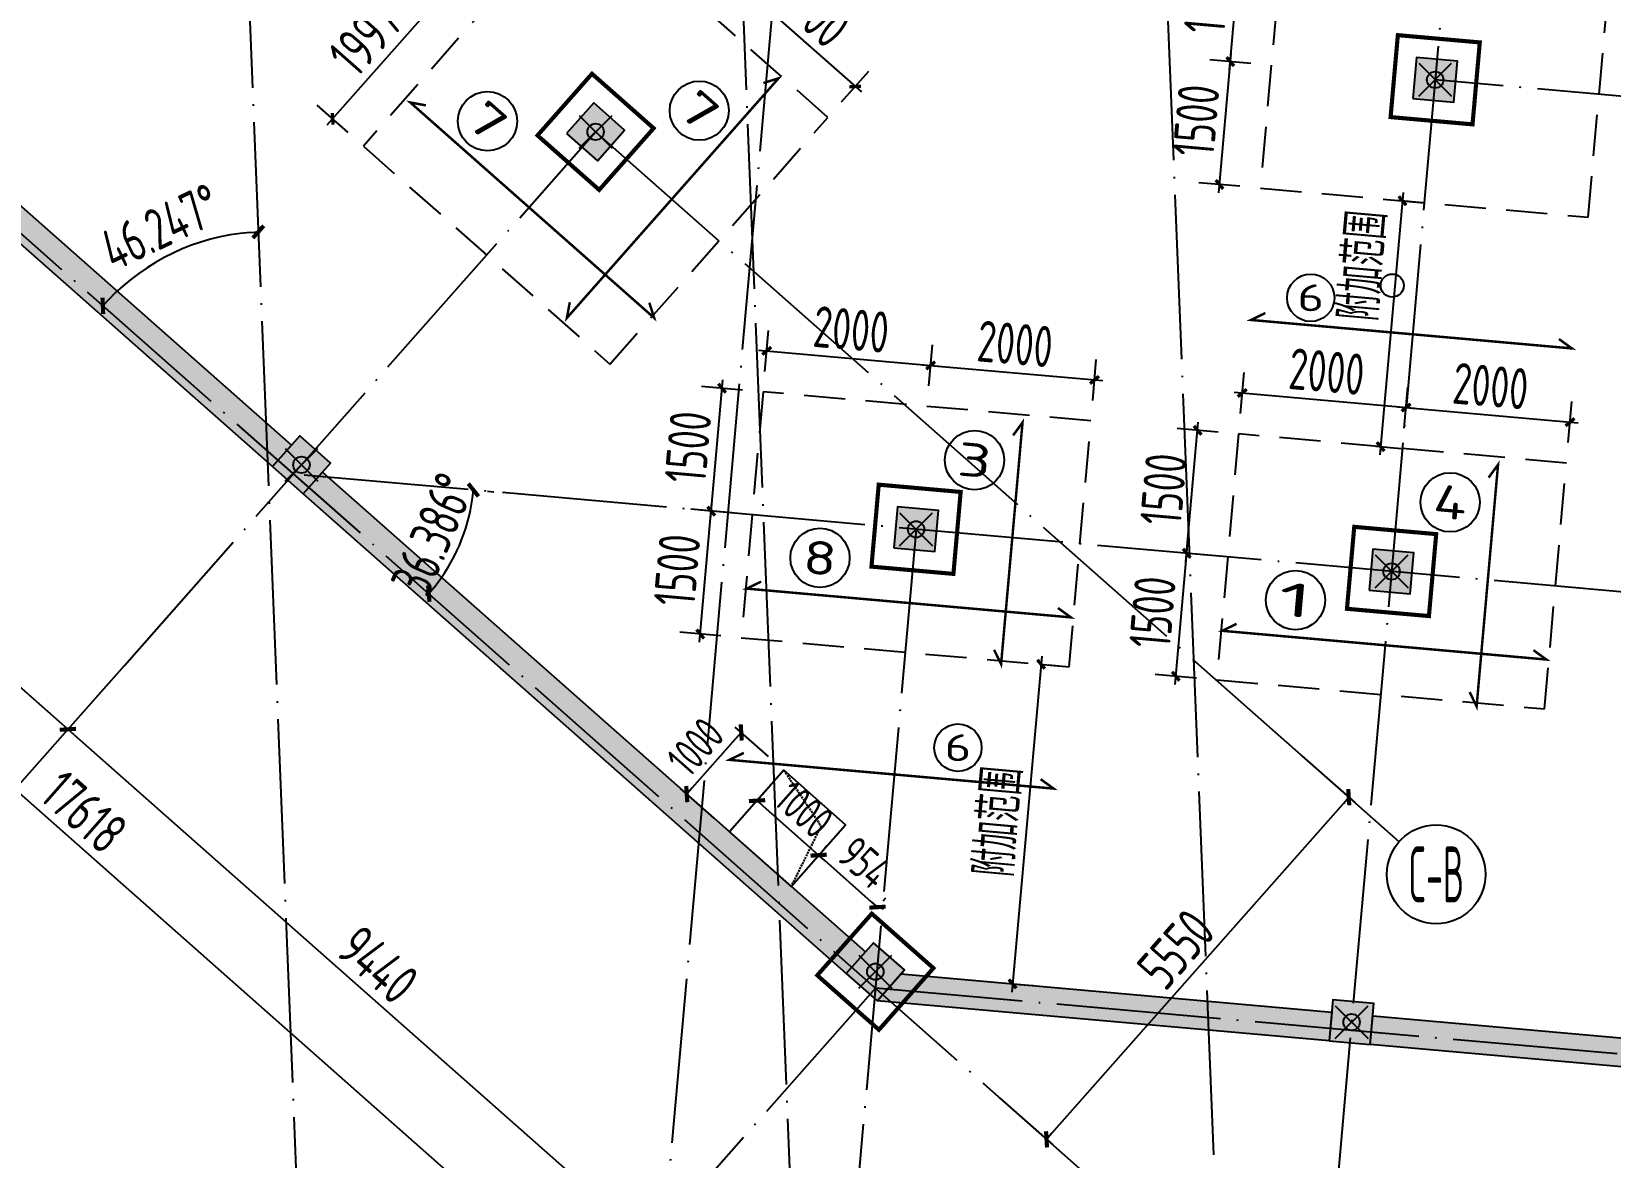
# Model space of a CAD drawing. Extents: x -57409 to 252654, y -8259 to 229119.
# Drawn here: x 41275 to 60466, y 34665 to 48350 of the extents above; entities that cross this region are included whole.
import ezdxf
from ezdxf.enums import TextEntityAlignment as Align

# ---------------------------------------------------------------- set-up
doc = ezdxf.new("R2010")
doc.units = 0
doc.header["$LTSCALE"] = 100
doc.header["$PDMODE"] = 35
doc.header["$PDSIZE"] = 200
for name, pattern in [('DASH', [0.35, 0.25, -0.1]), ('DASHED', [0.75, 0.5, -0.25]), ('DOTE', [2.42, 2, -0.2, 0.02, -0.2])]:
    doc.linetypes.add(name, pattern=pattern)
doc.layers.get('0').update_dxf_attribs({"linetype": 'CONTINUOUS'})
doc.layers.get('Defpoints').update_dxf_attribs({"linetype": 'CONTINUOUS'})
for name, color, linetype in [('B-TEXT', 3, 'CONTINUOUS'), ('codim', 7, 'CONTINUOUS'), ('COLU', 7, 'CONTINUOUS'), ('CT', 2, 'CONTINUOUS'), ('dim-wall', 7, 'CONTINUOUS'), ('dote', 253, 'DOTE'), ('h填实-柱墙', 254, 'CONTINUOUS'), ('JSK', 4, 'CONTINUOUS'), ('WALL', 3, 'CONTINUOUS'), ('Z-AXIS', 3, 'CONTINUOUS'), ('Z-TEXT', 2, 'CONTINUOUS'), ('z柱下板带', 140, 'CONTINUOUS'), ('z柱下板带1', 60, 'CONTINUOUS'), ('板底钢筋', 24, 'CONTINUOUS')]:
    doc.layers.add(name, color=color, linetype=linetype)
doc.layers.add('重心计算', color=7, linetype='CONTINUOUS', plot=False)
doc.styles.add('_TCH_AXIS', font='tssdeng.shx', dxfattribs={"width": 0.7, "bigfont": 'tssdchn.shx'})
doc.styles.add('COMPLEX', font='tssdeng.shx', dxfattribs={"width": 0.7, "bigfont": 'tssdchn.shx'})
doc.styles.add('Jgcad-DIM', font='tssdeng.shx', dxfattribs={"width": 0.7, "bigfont": 'tssdchn.shx'})
doc.styles.add('TSSD_Dimension', font='tssdeng.shx', dxfattribs={"width": 0.7})
doc.dimstyles.new('TSSD_100_100', dxfattribs={"dimtxt": 300, "dimasz": 100, "dimexe": 100, "dimexo": 250, "dimgap": 100, "dimtad": 1, "dimdec": 0, "dimzin": 0, "dimdsep": 46, "dimtxsty": 'Jgcad-DIM', "dimblk": 'ARCHTICK', "dimblk1": 'ARCHTICK', "dimblk2": 'ARCHTICK', "dimsah": 1, "dimcen": 0, "dimdle": 100, "dimclre": 7, "dimclrt": 7, "dimadec": 3, "dimazin": 0, "dimtfac": 1, "dimtdec": 0, "dimtix": 1, "dimtmove": 2, "dimatfit": 3, "dimfxl": 1, "dimtolj": 1, "dimtzin": 0, "dimarcsym": 0})
doc.dimstyles.new('TSSD_100_100$0', dxfattribs={"dimtxt": 300, "dimasz": 100, "dimexe": 100, "dimexo": 250, "dimgap": 100, "dimtad": 1, "dimdec": 0, "dimzin": 0, "dimdsep": 46, "dimtxsty": 'TSSD_Dimension', "dimblk": '_tsdbk', "dimblk1": '_tsdbk', "dimblk2": '_tsdbk', "dimsah": 1, "dimcen": 0, "dimdle": 100, "dimclrt": 7, "dimadec": 0, "dimazin": 0, "dimtfac": 1, "dimtdec": 0, "dimtix": 1, "dimtmove": 2, "dimatfit": 3, "dimldrblk": '_tsdbk', "dimfxl": 1, "dimtolj": 1, "dimtzin": 0, "dimarcsym": 0})

# ---------------------------------------------------------------- blocks, each defined once
blk = doc.blocks.new('_tsdbk')
blk.add_line((-1, 0), (0, 0))
at = {"const_width": 0.5}
blk.add_lwpolyline([(-0.7, -0.7), (0.7, 0.7)], dxfattribs=at)
blk = doc.blocks.new('*D126')
at = {"layer": 'Defpoints', "color": 0}
for p in [(44456, 42972), (44456, 42972), (46566, 42785), (46372, 41895), (46187, 41443)]:
    blk.add_point(p, dxfattribs=at)
at = {"layer": 'Z-AXIS', "color": 7, "lineweight": -2}
blk.add_line((46815, 42762), (46894, 42755), dxfattribs=at)
at = {"layer": 'Z-AXIS', "color": 0, "lineweight": -2}
blk.add_arc((44456, 42972), 2197, 321.153, 352.3241, dxfattribs=at)
at = {"layer": 'Z-AXIS', "color": 0, "lineweight": -2, "xscale": 100, "yscale": 100, "zscale": 100}
for p, rotation in [((46645, 42778), 83.62785790622372), ((46103, 41517), 229.8491652169002)]:
    blk.add_blockref('_tsdbk', p, dxfattribs=dict(at, rotation=rotation))
at = {"layer": 'Z-AXIS', "color": 7, "insert": (46154, 42242), "char_height": 500, "attachment_point": 5, "rotation": 66.7385, "style": 'Jgcad-DIM'}
blk.add_mtext('\\A1;36.386°', dxfattribs=at)
blk = doc.blocks.new('*D127')
at = {"layer": 'Defpoints', "color": 0}
for p in [(44028, 45980), (43327, 45790), (42167, 44994), (44138, 43253), (44138, 43253)]:
    blk.add_point(p, dxfattribs=at)
at = {"layer": 'Z-AXIS', "color": 7, "lineweight": -2}
blk.add_line((41980, 45159), (41954, 45182), dxfattribs=at)
at = {"layer": 'Z-AXIS', "color": 0, "lineweight": -2}
blk.add_arc((44138, 43253), 2663, 94.4501, 136.394, dxfattribs=at)
at = {"layer": 'Z-AXIS', "color": 0, "lineweight": -2, "xscale": 100, "yscale": 100, "zscale": 100}
for p, rotation in [((44031, 45915), 3.374443219451789), ((42141, 45016), 227.4697071133419)]:
    blk.add_blockref('_tsdbk', p, dxfattribs=dict(at, rotation=rotation))
at = {"layer": 'Z-AXIS', "color": 7, "insert": (42844, 45975), "char_height": 500, "attachment_point": 5, "rotation": 25.4221, "style": 'Jgcad-DIM'}
blk.add_mtext('\\A1;46.247°', dxfattribs=at)
blk = doc.blocks.new('*D128')
at = {"layer": 'Defpoints', "color": 0}
for p in [(36273, 46061), (42403, 40647), (41716, 39869)]:
    blk.add_point(p, dxfattribs=at)
at = {"layer": 'Z-AXIS', "color": 0, "lineweight": -2}
for p, q in [((36108, 45873), (35520, 45208)), ((35662, 45217), (41641, 39935)), ((42237, 40459), (41650, 39794))]:
    blk.add_line(p, q, dxfattribs=at)
at = {"layer": 'Z-AXIS', "color": 0, "lineweight": -2, "xscale": 100, "yscale": 100, "zscale": 100}
for p, rotation in [((35587, 45283), 138.5453773378567), ((41716, 39869), 318.5453773378567)]:
    blk.add_blockref('_tsdbk', p, dxfattribs=dict(at, rotation=rotation))
at = {"layer": 'Z-AXIS', "color": 7, "insert": (38883, 42839), "char_height": 500, "attachment_point": 5, "rotation": 318.5454, "style": 'TSSD_Dimension'}
blk.add_mtext('\\A1;8178', dxfattribs=at)
blk = doc.blocks.new('*D129')
at = {"layer": 'Defpoints', "color": 0}
for p in [(42403, 40647), (49478, 34397), (48791, 33620)]:
    blk.add_point(p, dxfattribs=at)
at = {"layer": 'Z-AXIS', "color": 0, "lineweight": -2}
for p, q in [((42237, 40459), (41650, 39794)), ((41791, 39803), (48716, 33686)), ((49312, 34210), (48725, 33545))]:
    blk.add_line(p, q, dxfattribs=at)
at = {"layer": 'Z-AXIS', "color": 0, "lineweight": -2, "xscale": 100, "yscale": 100, "zscale": 100}
for p, rotation in [((41716, 39869), 138.5453773378567), ((48791, 33620), 318.5453773378567)]:
    blk.add_blockref('_tsdbk', p, dxfattribs=dict(at, rotation=rotation))
at = {"layer": 'Z-AXIS', "color": 7, "insert": (45485, 37007), "char_height": 500, "attachment_point": 5, "rotation": 318.5454, "style": 'TSSD_Dimension'}
blk.add_mtext('\\A1;9440', dxfattribs=at)
blk = doc.blocks.new('*D130')
at = {"layer": 'Defpoints', "color": 0}
for p in [(56529, 39713), (57286, 39044), (52854, 35554)]:
    blk.add_point(p, dxfattribs=at)
at = {"layer": 'Z-AXIS', "color": 0, "lineweight": -2}
for p, q in [((56716, 39548), (57361, 38978)), ((53678, 34960), (57220, 38969)), ((53042, 35388), (53687, 34819))]:
    blk.add_line(p, q, dxfattribs=at)
at = {"layer": 'Z-AXIS', "color": 0, "lineweight": -2, "xscale": 100, "yscale": 100, "zscale": 100}
for p, rotation in [((57286, 39044), 48.54537733423894), ((53612, 34885), 228.545377334239)]:
    blk.add_blockref('_tsdbk', p, dxfattribs=dict(at, rotation=rotation))
at = {"layer": 'Z-AXIS', "color": 7, "insert": (55186, 37196), "char_height": 500, "attachment_point": 5, "rotation": 48.5454, "style": 'TSSD_Dimension'}
blk.add_mtext('\\A1;5550', dxfattribs=at)
blk = doc.blocks.new('_AXISO')
blk.add_circle((0, 0), 0.5)
at = {"layer": 'B-TEXT', "style": 'COMPLEX', "width": 1.450893}
blk.add_attdef('A', text='', height=0.56, dxfattribs=at).set_placement((0.249375, -0.28), (0.749375, -0.28), align=Align.FIT)
blk = doc.blocks.new('*D131')
at = {"layer": 'Defpoints', "color": 0}
for p in [(36273, 46061), (49478, 34397), (48147, 32891)]:
    blk.add_point(p, dxfattribs=at)
at = {"layer": 'Z-AXIS', "color": 0, "lineweight": -2}
for p, q in [((36108, 45873), (34877, 44480)), ((35018, 44488), (48072, 32957)), ((49312, 34210), (48081, 32816))]:
    blk.add_line(p, q, dxfattribs=at)
at = {"layer": 'Z-AXIS', "color": 0, "lineweight": -2, "xscale": 100, "yscale": 100, "zscale": 100}
for p, rotation in [((34943, 44555), 138.5453773378567), ((48147, 32891), 318.5453773378567)]:
    blk.add_blockref('_tsdbk', p, dxfattribs=dict(at, rotation=rotation))
at = {"layer": 'Z-AXIS', "color": 7, "insert": (41914, 38864), "char_height": 500, "attachment_point": 5, "rotation": 318.5454, "style": 'TSSD_Dimension'}
blk.add_mtext('\\A1;17618', dxfattribs=at)
blk = doc.blocks.new('_ArchTick')
at = {"color": 0, "linetype": 'ByBlock', "const_width": 0.4}
blk.add_lwpolyline([(-0.5, -0.5), (0.5, 0.5)], dxfattribs=at)
blk = doc.blocks.new('*D2034')
at = {"layer": 'codim', "color": 7, "lineweight": -2}
for p, q in [((49621, 48819), (49952, 49194)), ((51120, 47495), (51451, 47870))]:
    blk.add_line(p, q, dxfattribs=at)
at = {"layer": 'codim', "color": 0, "lineweight": -2}
blk.add_line((49712, 49073), (51361, 47616), dxfattribs=at)
at = {"layer": 'Defpoints', "color": 0}
for p in [(49456, 48632), (51286, 47682), (50955, 47308)]:
    blk.add_point(p, dxfattribs=at)
at = {"layer": 'codim', "color": 0, "lineweight": -2, "xscale": 100, "yscale": 100, "zscale": 100}
for p, rotation in [((49787, 49006), 138.545377337568), ((51286, 47682), 318.545377337568)]:
    blk.add_blockref('_ArchTick', p, dxfattribs=dict(at, rotation=rotation))
at = {"layer": 'codim', "color": 1, "insert": (50768, 48607), "char_height": 500, "attachment_point": 5, "rotation": 318.5454, "style": 'Jgcad-DIM'}
blk.add_mtext('\\A1;2000', dxfattribs=at)
blk = doc.blocks.new('*D1589')
at = {"layer": 'codim', "color": 7, "lineweight": -2}
for p, q in [((56095, 47963), (55597, 48007)), ((55963, 46469), (55465, 46513))]:
    blk.add_line(p, q, dxfattribs=at)
at = {"layer": 'codim', "color": 0, "lineweight": -2}
blk.add_line((55705, 46391), (55855, 48085), dxfattribs=at)
at = {"layer": 'Defpoints', "color": 0}
for p in [(55846, 47985), (56344, 47941), (56212, 46447)]:
    blk.add_point(p, dxfattribs=at)
at = {"layer": 'codim', "color": 0, "lineweight": -2, "xscale": 100, "yscale": 100, "zscale": 100}
for p, rotation in [((55846, 47985), 84.93164578921419), ((55714, 46491), 264.9316457892142)]:
    blk.add_blockref('_ArchTick', p, dxfattribs=dict(at, rotation=rotation))
at = {"layer": 'codim', "color": 1, "insert": (55431, 47269), "char_height": 500, "attachment_point": 5, "rotation": 84.9316, "style": 'Jgcad-DIM'}
blk.add_mtext('\\A1;1500', dxfattribs=at)
blk = doc.blocks.new('*D1590')
at = {"layer": 'codim', "color": 0, "lineweight": -2}
blk.add_line((55837, 47885), (55987, 49579), dxfattribs=at)
at = {"layer": 'codim', "color": 7, "lineweight": -2}
for p, q in [((56228, 49457), (55730, 49501)), ((56095, 47963), (55597, 48007))]:
    blk.add_line(p, q, dxfattribs=at)
at = {"layer": 'Defpoints', "color": 0}
for p in [(55979, 49479), (56477, 49435), (56344, 47941)]:
    blk.add_point(p, dxfattribs=at)
at = {"layer": 'codim', "color": 0, "lineweight": -2, "xscale": 100, "yscale": 100, "zscale": 100}
for p, rotation in [((55979, 49479), 84.93164578921419), ((55846, 47985), 264.9316457892142)]:
    blk.add_blockref('_ArchTick', p, dxfattribs=dict(at, rotation=rotation))
at = {"layer": 'codim', "color": 1, "insert": (55564, 48763), "char_height": 500, "attachment_point": 5, "rotation": 84.9316, "style": 'Jgcad-DIM'}
blk.add_mtext('\\A1;1500', dxfattribs=at)
blk = doc.blocks.new('*D1593')
at = {"layer": 'codim', "color": 7, "lineweight": -2}
for p, q in [((55565, 41986), (55067, 42031)), ((55433, 40492), (54934, 40536))]:
    blk.add_line(p, q, dxfattribs=at)
at = {"layer": 'codim', "color": 0, "lineweight": -2}
blk.add_line((55175, 40415), (55325, 42108), dxfattribs=at)
at = {"layer": 'Defpoints', "color": 0}
for p in [(55316, 42009), (55814, 41964), (55682, 40470)]:
    blk.add_point(p, dxfattribs=at)
at = {"layer": 'codim', "color": 0, "lineweight": -2, "xscale": 100, "yscale": 100, "zscale": 100}
for p, rotation in [((55316, 42009), 84.93164578921423), ((55183, 40514), 264.9316457892142)]:
    blk.add_blockref('_ArchTick', p, dxfattribs=dict(at, rotation=rotation))
at = {"layer": 'codim', "color": 1, "insert": (54901, 41292), "char_height": 500, "attachment_point": 5, "rotation": 84.9316, "style": 'Jgcad-DIM'}
blk.add_mtext('\\A1;1500', dxfattribs=at)
blk = doc.blocks.new('*D1594')
at = {"layer": 'codim', "color": 0, "lineweight": -2}
blk.add_line((55307, 41909), (55457, 43602), dxfattribs=at)
at = {"layer": 'codim', "color": 7, "lineweight": -2}
for p, q in [((55698, 43481), (55200, 43525)), ((55565, 41986), (55067, 42031))]:
    blk.add_line(p, q, dxfattribs=at)
at = {"layer": 'Defpoints', "color": 0}
for p in [(55449, 43503), (55947, 43458), (55814, 41964)]:
    blk.add_point(p, dxfattribs=at)
at = {"layer": 'codim', "color": 0, "lineweight": -2, "xscale": 100, "yscale": 100, "zscale": 100}
for p, rotation in [((55449, 43503), 84.93164578921423), ((55316, 42009), 264.9316457892142)]:
    blk.add_blockref('_ArchTick', p, dxfattribs=dict(at, rotation=rotation))
at = {"layer": 'codim', "color": 1, "insert": (55034, 42787), "char_height": 500, "attachment_point": 5, "rotation": 84.9316, "style": 'Jgcad-DIM'}
blk.add_mtext('\\A1;1500', dxfattribs=at)
blk = doc.blocks.new('*D1559')
at = {"layer": 'codim', "color": 7, "lineweight": -2}
for p, q in [((55969, 43708), (56013, 44206)), ((57961, 43531), (58005, 44029))]:
    blk.add_line(p, q, dxfattribs=at)
at = {"layer": 'codim', "color": 0, "lineweight": -2}
blk.add_line((55891, 43965), (58083, 43771), dxfattribs=at)
at = {"layer": 'Defpoints', "color": 0}
for p in [(57983, 43780), (55947, 43458), (57939, 43282)]:
    blk.add_point(p, dxfattribs=at)
at = {"layer": 'codim', "color": 0, "lineweight": -2, "xscale": 100, "yscale": 100, "zscale": 100}
for p, rotation in [((55991, 43957), 174.9316457875908), ((57983, 43780), 354.9316457875908)]:
    blk.add_blockref('_ArchTick', p, dxfattribs=dict(at, rotation=rotation))
at = {"layer": 'codim', "color": 1, "insert": (57018, 44217), "char_height": 500, "attachment_point": 5, "rotation": 354.9316, "style": 'Jgcad-DIM'}
blk.add_mtext('\\A1;2000', dxfattribs=at)
blk = doc.blocks.new('*D1560')
at = {"layer": 'codim', "color": 7, "lineweight": -2}
for p, q in [((57961, 43531), (58005, 44029)), ((59953, 43354), (59997, 43852))]:
    blk.add_line(p, q, dxfattribs=at)
at = {"layer": 'codim', "color": 0, "lineweight": -2}
blk.add_line((57883, 43789), (60075, 43594), dxfattribs=at)
at = {"layer": 'Defpoints', "color": 0}
for p in [(59975, 43603), (57939, 43282), (59931, 43105)]:
    blk.add_point(p, dxfattribs=at)
at = {"layer": 'codim', "color": 0, "lineweight": -2, "xscale": 100, "yscale": 100, "zscale": 100}
for p, rotation in [((57983, 43780), 174.9316457875908), ((59975, 43603), 354.9316457875908)]:
    blk.add_blockref('_ArchTick', p, dxfattribs=dict(at, rotation=rotation))
at = {"layer": 'codim', "color": 1, "insert": (59010, 44040), "char_height": 500, "attachment_point": 5, "rotation": 354.9316, "style": 'Jgcad-DIM'}
blk.add_mtext('\\A1;2000', dxfattribs=at)
blk = doc.blocks.new('*D458')
at = {"layer": 'codim', "color": 7, "lineweight": -2}
for p, q in [((46444, 48621), (46070, 48952)), ((45122, 47124), (44747, 47455))]:
    blk.add_line(p, q, dxfattribs=at)
at = {"layer": 'codim', "color": 0, "lineweight": -2}
blk.add_line((44869, 47215), (46323, 48861), dxfattribs=at)
at = {"layer": 'Defpoints', "color": 0}
for p in [(46257, 48786), (46632, 48455), (45310, 46959)]:
    blk.add_point(p, dxfattribs=at)
at = {"layer": 'codim', "color": 0, "lineweight": -2, "xscale": 100, "yscale": 100, "zscale": 100}
for p, rotation in [((46257, 48786), 48.54537733466254), ((44935, 47290), 228.5453773346626)]:
    blk.add_blockref('_ArchTick', p, dxfattribs=dict(at, rotation=rotation))
at = {"layer": 'codim', "color": 1, "insert": (45334, 48270), "char_height": 500, "attachment_point": 5, "rotation": 48.5454, "style": 'Jgcad-DIM'}
blk.add_mtext('\\A1;1997', dxfattribs=at)
blk = doc.blocks.new('*D460')
at = {"layer": 'codim', "color": 0, "lineweight": -2}
blk.add_line((49395, 40927), (49545, 42621), dxfattribs=at)
at = {"layer": 'codim', "color": 7, "lineweight": -2}
for p, q in [((49785, 42499), (49287, 42543)), ((49652, 41005), (49154, 41049))]:
    blk.add_line(p, q, dxfattribs=at)
at = {"layer": 'Defpoints', "color": 0}
for p in [(49536, 42521), (50034, 42477), (49901, 40983)]:
    blk.add_point(p, dxfattribs=at)
at = {"layer": 'codim', "color": 0, "lineweight": -2, "xscale": 100, "yscale": 100, "zscale": 100}
for p, rotation in [((49536, 42521), 84.93164578921422), ((49403, 41027), 264.9316457892142)]:
    blk.add_blockref('_ArchTick', p, dxfattribs=dict(at, rotation=rotation))
at = {"layer": 'codim', "color": 1, "insert": (49121, 41805), "char_height": 500, "attachment_point": 5, "rotation": 84.9316, "style": 'Jgcad-DIM'}
blk.add_mtext('\\A1;1500', dxfattribs=at)
blk = doc.blocks.new('*D461')
at = {"layer": 'codim', "color": 7, "lineweight": -2}
for p, q in [((49917, 43993), (49419, 44037)), ((49785, 42499), (49287, 42543))]:
    blk.add_line(p, q, dxfattribs=at)
at = {"layer": 'codim', "color": 0, "lineweight": -2}
blk.add_line((49527, 42422), (49677, 44115), dxfattribs=at)
at = {"layer": 'Defpoints', "color": 0}
for p in [(49668, 44015), (50167, 43971), (50034, 42477)]:
    blk.add_point(p, dxfattribs=at)
at = {"layer": 'codim', "color": 0, "lineweight": -2, "xscale": 100, "yscale": 100, "zscale": 100}
for p, rotation in [((49668, 44015), 84.93164578921422), ((49536, 42521), 264.9316457892142)]:
    blk.add_blockref('_ArchTick', p, dxfattribs=dict(at, rotation=rotation))
at = {"layer": 'codim', "color": 1, "insert": (49254, 43299), "char_height": 500, "attachment_point": 5, "rotation": 84.9316, "style": 'Jgcad-DIM'}
blk.add_mtext('\\A1;1500', dxfattribs=at)
blk = doc.blocks.new('*D462')
at = {"layer": 'codim', "color": 7, "lineweight": -2}
for p, q in [((50189, 44220), (50233, 44718)), ((52181, 44043), (52225, 44541))]:
    blk.add_line(p, q, dxfattribs=at)
at = {"layer": 'codim', "color": 0, "lineweight": -2}
blk.add_line((50111, 44478), (52302, 44284), dxfattribs=at)
at = {"layer": 'Defpoints', "color": 0}
for p in [(52203, 44292), (50167, 43971), (52159, 43794)]:
    blk.add_point(p, dxfattribs=at)
at = {"layer": 'codim', "color": 0, "lineweight": -2, "xscale": 100, "yscale": 100, "zscale": 100}
for p, rotation in [((50211, 44469), 174.9316457875892), ((52203, 44292), 354.9316457875892)]:
    blk.add_blockref('_ArchTick', p, dxfattribs=dict(at, rotation=rotation))
at = {"layer": 'codim', "color": 1, "insert": (51238, 44729), "char_height": 500, "attachment_point": 5, "rotation": 354.9316, "style": 'Jgcad-DIM'}
blk.add_mtext('\\A1;2000', dxfattribs=at)
blk = doc.blocks.new('*D463')
at = {"layer": 'codim', "color": 7, "lineweight": -2}
for p, q in [((52181, 44043), (52225, 44541)), ((54173, 43867), (54217, 44365))]:
    blk.add_line(p, q, dxfattribs=at)
at = {"layer": 'codim', "color": 0, "lineweight": -2}
blk.add_line((52103, 44301), (54295, 44107), dxfattribs=at)
at = {"layer": 'Defpoints', "color": 0}
for p in [(54195, 44116), (52159, 43794), (54151, 43618)]:
    blk.add_point(p, dxfattribs=at)
at = {"layer": 'codim', "color": 0, "lineweight": -2, "xscale": 100, "yscale": 100, "zscale": 100}
for p, rotation in [((52203, 44292), 174.9316457875892), ((54195, 44116), 354.9316457875892)]:
    blk.add_blockref('_ArchTick', p, dxfattribs=dict(at, rotation=rotation))
at = {"layer": 'codim', "color": 1, "insert": (53230, 44553), "char_height": 500, "attachment_point": 5, "rotation": 354.9316, "style": 'Jgcad-DIM'}
blk.add_mtext('\\A1;2000', dxfattribs=at)
blk = doc.blocks.new('*D2799')
at = {"layer": 'Defpoints', "color": 0}
for p in [(50772, 38260), (50842, 38339), (51487, 37628)]:
    blk.add_point(p, dxfattribs=at)
at = {"layer": 'dim-wall', "color": 0, "lineweight": -2}
for p, q in [((50938, 38447), (50908, 38414)), ((51482, 37773), (50917, 38273)), ((51653, 37816), (51623, 37782))]:
    blk.add_line(p, q, dxfattribs=at)
at = {"layer": 'dim-wall', "color": 0, "lineweight": -2, "xscale": 100, "yscale": 100, "zscale": 100}
for p, rotation in [((50842, 38339), 138.5), ((51557, 37707), 318.5)]:
    blk.add_blockref('_tsdbk', p, dxfattribs=dict(at, rotation=rotation))
at = {"layer": 'dim-wall', "color": 7, "insert": (51398, 38248), "char_height": 400, "attachment_point": 5, "rotation": 318.5, "style": 'TSSD_Dimension'}
blk.add_mtext('\\A1;954', dxfattribs=at)
blk = doc.blocks.new('*D2800')
at = {"layer": 'Defpoints', "color": 0}
for p in [(50089, 38997), (50093, 39002), (50772, 38260)]:
    blk.add_point(p, dxfattribs=at)
at = {"layer": 'dim-wall', "color": 0, "lineweight": -2}
for p, q in [((50255, 39184), (50159, 39077)), ((50767, 38405), (50168, 38936)), ((50938, 38447), (50908, 38414))]:
    blk.add_line(p, q, dxfattribs=at)
at = {"layer": 'dim-wall', "color": 0, "lineweight": -2, "xscale": 100, "yscale": 100, "zscale": 100}
for p, rotation in [((50093, 39002), 138.5), ((50842, 38339), 318.5)]:
    blk.add_blockref('_tsdbk', p, dxfattribs=dict(at, rotation=rotation))
at = {"layer": 'dim-wall', "color": 7, "insert": (50667, 38895), "char_height": 400, "attachment_point": 5, "rotation": 318.5, "style": 'TSSD_Dimension'}
blk.add_mtext('\\A1;1000', dxfattribs=at)
blk = doc.blocks.new('*D2801')
at = {"layer": 'Defpoints', "color": 0}
for p in [(49901, 39831), (50420, 39372), (49758, 38622)]:
    blk.add_point(p, dxfattribs=at)
at = {"layer": 'dim-wall', "color": 0, "lineweight": -2}
for p, q in [((49305, 39157), (49835, 39756)), ((50233, 39537), (49826, 39897)), ((49571, 38788), (49164, 39148))]:
    blk.add_line(p, q, dxfattribs=at)
at = {"layer": 'dim-wall', "color": 0, "lineweight": -2, "xscale": 100, "yscale": 100, "zscale": 100}
for p, rotation in [((49901, 39831), 48.50000000000004), ((49239, 39082), 228.5)]:
    blk.add_blockref('_tsdbk', p, dxfattribs=dict(at, rotation=rotation))
at = {"layer": 'dim-wall', "color": 7, "insert": (49345, 39655), "char_height": 400, "attachment_point": 5, "rotation": 48.5, "style": 'TSSD_Dimension'}
blk.add_mtext('\\A1;1000', dxfattribs=at)
blk = doc.blocks.new('*D2879')
at = {"layer": 'codim', "color": 0, "lineweight": -2}
blk.add_line((53555, 40759), (53190, 36675), dxfattribs=at)
at = {"layer": 'codim', "color": 7, "lineweight": -2}
for p, q in [((53572, 40657), (53795, 40637)), ((53228, 36772), (53448, 36753))]:
    blk.add_line(p, q, dxfattribs=at)
at = {"layer": 'Defpoints', "color": 0}
for p in [(53323, 40679), (52979, 36795), (53199, 36775)]:
    blk.add_point(p, dxfattribs=at)
at = {"layer": 'codim', "color": 0, "lineweight": -2, "xscale": 100, "yscale": 100, "zscale": 100}
for p, rotation in [((53546, 40659), 84.9), ((53199, 36775), 264.9)]:
    blk.add_blockref('_ArchTick', p, dxfattribs=dict(at, rotation=rotation))
at = {"layer": 'codim', "color": 1, "insert": (53024, 38748), "char_height": 500, "attachment_point": 5, "rotation": 84.9, "style": 'Jgcad-DIM'}
blk.add_mtext('\\A1;\\A1;\\A1;附加范围', dxfattribs=at)
blk = doc.blocks.new('*D2900')
at = {"layer": 'codim', "color": 0, "lineweight": -2}
blk.add_line((57948, 46393), (57664, 43206), dxfattribs=at)
at = {"layer": 'codim', "color": 7, "lineweight": -2}
for p, q in [((57878, 46299), (58188, 46271)), ((57613, 43311), (57922, 43283))]:
    blk.add_line(p, q, dxfattribs=at)
at = {"layer": 'Defpoints', "color": 0}
for p in [(57629, 46321), (57364, 43333), (57673, 43305)]:
    blk.add_point(p, dxfattribs=at)
at = {"layer": 'codim', "color": 0, "lineweight": -2, "xscale": 100, "yscale": 100, "zscale": 100}
for p, rotation in [((57939, 46294), 84.8999999995674), ((57673, 43305), 264.8999999995674)]:
    blk.add_blockref('_ArchTick', p, dxfattribs=dict(at, rotation=rotation))
at = {"layer": 'codim', "color": 1, "insert": (57456, 45504), "char_height": 500, "attachment_point": 5, "rotation": 84.9, "style": 'Jgcad-DIM'}
blk.add_mtext('\\A1;\\A1;\\A1;\\A1;附加范围', dxfattribs=at)

msp = doc.modelspace()

# ---------------------------------------------------------------- hatches: boundary and pattern name
at = {"layer": 'h填实-柱墙'}
for points in [[(38551.8, 48053.9), (44202.9, 43062.2), (44434.6, 43324.5), (38783.5, 48316.2)], [(58065.2, 47537.3), (58563.2, 47493.1), (58607.4, 47991.1), (58109.4, 48035.3)], [(47777.8, 47109.4), (48152.5, 46778.4), (48483.6, 47153.1), (48108.8, 47484.2)], [(44202.9, 43062.2), (44577.6, 42731.2), (44908.6, 43105.9), (44533.9, 43437)], [(44577.6, 42731.2), (44809.3, 42993.5), (51410, 37163), (51178.3, 36900.7)], [(51755.1, 42073.4), (52253.1, 42029.2), (52297.3, 42527.2), (51799.2, 42571.4)], [(57535.1, 41560.7), (58033.2, 41516.5), (58077.3, 42014.6), (57579.3, 42058.8)], [(51178.3, 36900.7), (51553.1, 36569.7), (51884.1, 36944.4), (51509.3, 37275.4)], [(51840.9, 36895.5), (57080.2, 36430.9), (57049.2, 36082.2), (51553.1, 36569.7)], [(57049.2, 36082.2), (57547.3, 36038.1), (57591.5, 36536.1), (57093.4, 36580.3)], [(57578.2, 36386.7), (65148.5, 35715.3), (65117.6, 35366.6), (57547.3, 36038.1)]]:
    msp.add_hatch(color=256, dxfattribs=at).paths.add_polyline_path(points)

# ---------------------------------------------------------------- linework, layer by layer
at = {"layer": 'codim'}
msp.add_circle((57813.9, 45263), 140.1, dxfattribs=at)
at = {"layer": 'COLU'}
for points in [[(58065.2, 47537.3), (58563.2, 47493.1), (58607.4, 47991.1), (58109.4, 48035.3)], [(47777.8, 47109.4), (48152.5, 46778.4), (48483.6, 47153.1), (48108.8, 47484.2)], [(44202.9, 43062.2), (44577.6, 42731.2), (44908.6, 43105.9), (44533.9, 43437)], [(51755.1, 42073.4), (52253.1, 42029.2), (52297.3, 42527.2), (51799.2, 42571.4)], [(57535.1, 41560.7), (58033.2, 41516.5), (58077.3, 42014.6), (57579.3, 42058.8)], [(51178.3, 36900.7), (51553.1, 36569.7), (51884.1, 36944.4), (51509.3, 37275.4)], [(57049.2, 36082.2), (57547.3, 36038.1), (57591.5, 36536.1), (57093.4, 36580.3)]]:
    msp.add_lwpolyline(points, close=True, dxfattribs=at)
at = {"layer": 'CT', "const_width": 50}
for points in [[(57794.1, 47310.3), (58790.2, 47222), (58878.5, 48218.1), (57882.4, 48306.4)], [(47424.9, 47087.6), (48174.4, 46425.5), (48836.4, 47175), (48086.9, 47837)], [(51484, 41846.4), (52480.1, 41758.1), (52568.4, 42754.2), (51572.3, 42842.5)], [(57264, 41333.8), (58260.1, 41245.4), (58348.5, 42241.5), (57352.4, 42329.9)], [(50825.4, 36878.8), (51574.9, 36216.8), (52236.9, 36966.3), (51487.5, 37628.3)]]:
    msp.add_lwpolyline(points, close=True, dxfattribs=at)
at = {"layer": 'dote', "ltscale": 10}
for p, q in [((50742.8, 28297.9), (43274.9, 214333)), ((37279.7, 214092.4), (44747.7, 28057.3)), ((53715.7, 82636.3), (55888.7, 28504.5)), ((50731.8, 53709.3), (48948.9, 33606.7)), ((58800.1, 52993.7), (57017.2, 32891.1)), ((38327.1, 48385.8), (52854.3, 35553.7)), ((218258.6, 33580.5), (58336.3, 47764.2)), ((42402.6, 40646.5), (48130.7, 47131.3)), ((48130.7, 47131.3), (56528.6, 39713.3)), ((217728.5, 27604), (44456.4, 42971.7)), ((52026.2, 42300.3), (51237.1, 33403.8)), ((51531.5, 36722.2), (49477.6, 34397.1)), ((217233.8, 22025.9), (51531.5, 36722.2))]:
    msp.add_line(p, q, dxfattribs=at)
at = {"layer": 'JSK'}
msp.add_lwpolyline([(50507.4, 37960.2), (51169.5, 38709.7), (50420, 39371.8), (49758, 38622.3)], close=True, dxfattribs=at)
at = {"layer": 'JSK', "linetype": 'DASH'}
msp.add_lwpolyline([(50420, 39371.8), (50870.6, 38693.1), (50507.4, 37960.2)], dxfattribs=at)
at = {"layer": 'WALL'}
for points in [[(38551.8, 48053.9), (44202.9, 43062.2), (44434.6, 43324.5), (38783.5, 48316.2), (38551.8, 48053.9)], [(44577.6, 42731.2), (44809.3, 42993.5), (51410, 37163), (51178.3, 36900.7), (44577.6, 42731.2)]]:
    msp.add_lwpolyline(points, dxfattribs=at)
for points in [[(51840.9, 36895.5), (57080.2, 36430.9), (57049.2, 36082.2), (51553.1, 36569.7)], [(57578.2, 36386.7), (65148.5, 35715.3), (65117.6, 35366.6), (57547.3, 36038.1)]]:
    msp.add_lwpolyline(points, close=True, dxfattribs=at)
at = {"layer": 'Z-AXIS'}
for p, q in [((40731.2, 38754.3), (42402.6, 40646.5)), ((57898.6, 38503.1), (56528.6, 39713.3)), ((54224.4, 34343.5), (52854.3, 35553.7))]:
    msp.add_line(p, q, dxfattribs=at)
at = {"layer": 'z柱下板带', "linetype": 'DASHED', "ltscale": 10}
msp.add_lwpolyline([(56211.6, 46446.7), (60196, 46093.4), (60461, 49081.6), (56476.6, 49435)], close=True, dxfattribs=at)
at = {"layer": 'z柱下板带1', "linetype": 'DASHED', "ltscale": 10}
for points in [[(48305.6, 44308.3), (50953.7, 47306.2), (47955.8, 49954.3), (45307.7, 46956.4)], [(49901.5, 40982.8), (53885.8, 40629.5), (54150.9, 43617.7), (50166.5, 43971.1)], [(55681.5, 40470.2), (59665.9, 40116.8), (59930.9, 43105.1), (55946.6, 43458.5)]]:
    msp.add_lwpolyline(points, close=True, dxfattribs=at)
at = {"layer": '板底钢筋', "const_width": 30}
for points in [[(47816.9, 45059.6), (47781.5, 44868.5), (50355.8, 47782.9), (50170.6, 47724.2)], [(46068.9, 47452.6), (45877.8, 47488), (48842.3, 44869.4), (48783.6, 45054.7)], [(56272.5, 44929.4), (56097.7, 44844.5), (59998, 44498.6), (59840.8, 44612.9)], [(52974.8, 40835.3), (53059.7, 40660.5), (53320.3, 43598.8), (53206, 43441.6)], [(58754.9, 40322.7), (58839.8, 40147.8), (59100.4, 43086.2), (58986, 42929)], [(50142.6, 41663.9), (49967.7, 41579), (53907.7, 41229.5), (53750.5, 41343.9)], [(55922.6, 41151.2), (55747.8, 41066.3), (59687.8, 40716.9), (59530.6, 40831.2)], [(49932.7, 39582.7), (49757.9, 39497.8), (53697.8, 39148.4), (53540.7, 39262.7)]]:
    msp.add_lwpolyline(points, dxfattribs=at)
at = {"layer": '重心计算', "color": 5}
for p in [(58336.3, 47764.2), (58336.3, 47764.2), (58336.3, 47764.2), (48130.7, 47131.3), (48130.7, 47131.3), (44555.7, 43084.1), (44555.7, 43084.1), (52026.2, 42300.3), (52026.2, 42300.3), (57806.2, 41787.7), (57806.2, 41787.7), (51531.2, 36922.6), (51531.2, 36922.6), (57320.3, 36309.2), (57320.3, 36309.2)]:
    msp.add_point(p, dxfattribs=at)

# ---------------------------------------------------------------- block references
at = {"layer": 'Z-AXIS'}
ref = msp.add_blockref('_AXISO', (58348.3, 38105.9), dxfattribs=dict(at, xscale=1199.999999999998, yscale=1200, zscale=1200, rotation=359.9996457873818))
ref.add_attrib('A', 'C-B', dxfattribs={"color": 7, "height": 678.82, "rotation": 359.99965, "style": '_TCH_AXIS', "width": 0.42623}).set_placement((58008.9, 37766.5), (58687.7, 37766.5), align=Align.FIT)
at = {"layer": 'Z-TEXT'}
ref = msp.add_blockref('_AXISO', (49391.3, 47388.6), dxfattribs=dict(at, xscale=720.0000000000094, yscale=719.9999999999968, zscale=720, rotation=318.5450231231263))
ref.add_attrib('A', '7', dxfattribs={"layer": 'Z-AXIS', "color": 7, "height": 407.3, "rotation": 318.54502, "style": '_TCH_AXIS', "width": 1.857143}).set_placement((49103.9, 47370.8), (49409.1, 47101.1), align=Align.FIT)
ref = msp.add_blockref('_AXISO', (46816.1, 47260), dxfattribs=dict(at, xscale=720.0000000000094, yscale=719.9999999999968, zscale=720, rotation=318.5450231231263))
ref.add_attrib('A', '7', dxfattribs={"layer": 'Z-AXIS', "color": 7, "height": 407.3, "rotation": 318.54502, "style": '_TCH_AXIS', "width": 1.857143}).set_placement((46528.7, 47242.2), (46834, 46972.6), align=Align.FIT)
ref = msp.add_blockref('_AXISO', (56823.9, 45114), dxfattribs=dict(at, xscale=576.0000000000059, yscale=576, zscale=576, rotation=359.9996457873814))
ref.add_attrib('A', '6', dxfattribs={"layer": 'Z-AXIS', "color": 7, "height": 325.8, "rotation": 359.99965, "style": '_TCH_AXIS', "width": 2}).set_placement((56661, 44951), (56986.9, 44951), align=Align.FIT)
ref = msp.add_blockref('_AXISO', (52737.8, 43140.5), dxfattribs=dict(at, xscale=720.0000000000083, yscale=720.0000000000005, zscale=720, rotation=354.9312915747627))
ref.add_attrib('A', '3', dxfattribs={"layer": 'Z-AXIS', "color": 7, "height": 407.3, "rotation": 354.93129, "style": '_TCH_AXIS', "width": 1.857143}).set_placement((52516.9, 42955.7), (52922.6, 42919.7), align=Align.FIT)
ref = msp.add_blockref('_AXISO', (58517.8, 42627.9), dxfattribs=dict(at, xscale=720.0000000000074, yscale=720.0000000000005, zscale=720, rotation=354.9312915747627))
ref.add_attrib('A', '4', dxfattribs={"layer": 'Z-AXIS', "color": 7, "height": 407.3, "rotation": 354.93129, "style": '_TCH_AXIS', "width": 1.733333}).set_placement((58297, 42443), (58702.7, 42407), align=Align.FIT)
ref = msp.add_blockref('_AXISO', (50858.4, 41952.1), dxfattribs=dict(at, xscale=720.0000000000083, yscale=720.0000000000005, zscale=720, rotation=354.9312915747627))
ref.add_attrib('A', '8', dxfattribs={"layer": 'Z-AXIS', "color": 7, "height": 407.3, "rotation": 354.93129, "style": '_TCH_AXIS', "width": 1.857143}).set_placement((50637.6, 41767.2), (51043.3, 41731.2), align=Align.FIT)
ref = msp.add_blockref('_AXISO', (56638.5, 41439.5), dxfattribs=dict(at, xscale=720.0000000000074, yscale=720.0000000000005, zscale=720, rotation=354.9312915747627))
ref.add_attrib('A', '1', dxfattribs={"layer": 'Z-AXIS', "color": 7, "height": 407.3, "rotation": 354.93129, "style": '_TCH_AXIS', "width": 2.888889}).set_placement((56417.6, 41254.6), (56823.3, 41218.6), align=Align.FIT)
ref = msp.add_blockref('_AXISO', (52535.4, 39645.7), dxfattribs=dict(at, xscale=576.0000000000059, yscale=576, zscale=576, rotation=359.9996457873814))
ref.add_attrib('A', '6', dxfattribs={"layer": 'Z-AXIS', "color": 7, "height": 325.8, "rotation": 359.99965, "style": '_TCH_AXIS', "width": 2}).set_placement((52372.4, 39482.8), (52698.3, 39482.8), align=Align.FIT)

# ---------------------------------------------------------------- dimensions: what is measured, and where the dimension line sits
at = {"layer": 'codim'}
for base, p1, p2, angle, picture, middle in [((55978.6, 49479.2), (56344.1, 47940.9), (56476.6, 49435), 84.93165, '*D1590', (55563.7, 48763)), ((51285.9, 47682.3), (49455.9, 48631.6), (50954.9, 47307.6), 318.54538, '*D2034', (50768.1, 48606.6)), ((46257, 48786.3), (45309.6, 46958.6), (46631.7, 48455.3), 48.54538, '*D458', (45333.6, 48269.7)), ((55846.1, 47985.1), (56211.6, 46446.7), (56344.1, 47940.9), 84.93165, '*D1589', (55431.2, 47268.9)), ((52202.9, 44292.5), (50166.5, 43971.1), (52158.7, 43794.4), 354.93165, '*D462', (51237.7, 44729.4)), ((54195, 44115.8), (52158.7, 43794.4), (54150.9, 43617.7), 354.93165, '*D463', (53229.9, 44552.8)), ((57982.9, 43779.8), (55946.6, 43458.5), (57938.8, 43281.8), 354.93165, '*D1559', (57017.8, 44216.8)), ((59975.1, 43603.1), (57938.8, 43281.8), (59930.9, 43105.1), 354.93165, '*D1560', (59009.9, 44040.1)), ((49668.5, 44015.3), (50034, 42477), (50166.5, 43971.1), 84.93165, '*D461', (49253.6, 43299.1)), ((55448.5, 43502.7), (55814.1, 41964.3), (55946.6, 43458.5), 84.93165, '*D1594', (55033.6, 42786.5)), ((49536, 42521.2), (49901.5, 40982.8), (50034, 42477), 84.93165, '*D460', (49121.1, 41805)), ((55316, 42008.5), (55681.5, 40470.2), (55814.1, 41964.3), 84.93165, '*D1593', (54901.1, 41292.4))]:
    dim = msp.add_linear_dim(base=base, p1=p1, p2=p2, angle=angle, dimstyle='TSSD_100_100$0', override={"dimtxt": 500, "dimexe": 250, "dimtxsty": 'Jgcad-DIM', "dimblk": 'ArchTick', "dimblk1": 'ArchTick', "dimblk2": 'ArchTick', "dimclre": 7, "dimclrt": 1, "dimadec": 3}, dxfattribs=at)
    dim.commit()
    dim.dimension.update_dxf_attribs({"geometry": picture, "text_midpoint": middle})
dim = msp.add_linear_dim(base=(57672.8, 43305.4), p1=(57628.6, 46321.2), p2=(57364.1, 43333), angle=84.9, text='\\A1;\\A1;\\A1;附加范围', dimstyle='TSSD_100_100$0', override={"dimtxt": 500, "dimexe": 250, "dimtxsty": 'Jgcad-DIM', "dimblk": 'ArchTick', "dimblk1": 'ArchTick', "dimblk2": 'ArchTick', "dimclre": 7, "dimclrt": 1, "dimadec": 3}, dxfattribs=at)
dim.commit()
dim.dimension.update_dxf_attribs({"geometry": '*D2900', "text_midpoint": (57455.8, 45504.3), "dimtype": 160})
dim = msp.add_linear_dim(base=(53199.3, 36774.9), p1=(53323.3, 40679.4), p2=(52978.7, 36794.6), angle=84.9, text='\\A1;\\A1;附加范围', dimstyle='TSSD_100_100$0', override={"dimtxt": 500, "dimexe": 250, "dimtxsty": 'Jgcad-DIM', "dimblk": 'ArchTick', "dimblk1": 'ArchTick', "dimblk2": 'ArchTick', "dimclre": 7, "dimclrt": 1, "dimadec": 3}, dxfattribs=at)
dim.commit()
dim.dimension.update_dxf_attribs({"geometry": '*D2879', "text_midpoint": (53024, 38748.3)})
at = {"layer": 'dim-wall'}
for base, p1, p2, angle, picture, middle in [((49901.3, 39830.6), (49758, 38622.3), (50420, 39371.8), 228.5, '*D2801', (49345.3, 39654.9)), ((50093.2, 39001.8), (50772.3, 38260.1), (50089, 38997), 318.5, '*D2800', (50666.5, 38895.2)), ((50842.2, 38339.1), (51487.5, 37628.3), (50772.3, 38260.1), 318.5, '*D2799', (51398.4, 38247.7))]:
    dim = msp.add_linear_dim(base=base, p1=p1, p2=p2, angle=angle, dimstyle='TSSD_100_100$0', override={"dimtxt": 400}, dxfattribs=at)
    dim.commit()
    dim.dimension.update_dxf_attribs({"geometry": picture, "text_midpoint": middle})
at = {"layer": 'Z-AXIS'}
for base, line1, line2, picture, middle in [((43327.2529, 45790.3719), ((44137.653, 43253.2403), (42167.4025, 44993.5909)), ((44137.653, 43253.2403), (44028.1977, 45979.8954)), '*D127', (42844.0443, 45974.8671)), ((46372.2889, 41895.3934), ((44456.4276, 42971.6622), (46187.079, 41442.953)), ((44456.4276, 42971.6622), (46565.9198, 42784.5694)), '*D126', (46153.7215, 42242.044))]:
    dim = msp.add_angular_dim_2l(base=base, line1=line1, line2=line2, dimstyle='TSSD_100_100', override={"dimtxt": 500, "dimexe": 250, "dimblk": '_tsdbk', "dimblk1": '_tsdbk', "dimblk2": '_tsdbk', "dimsah": 1, "dimdle": 0, "dimadec": 3, "dimldrblk": '_tsdbk'}, dxfattribs=at)
    dim.commit()
    dim.dimension.update_dxf_attribs({"geometry": picture, "text_midpoint": middle})
dim = msp.add_linear_dim(base=(48147.3, 32891), p1=(36273.3, 46060.7), p2=(49477.6, 34397.1), angle=318.54538, dimstyle='TSSD_100_100$0', override={"dimtxt": 500}, dxfattribs=at)
dim.commit()
dim.dimension.update_dxf_attribs({"geometry": '*D131', "text_midpoint": (41913.7, 38864.3), "dimtype": 160})
for base, p1, p2, angle, picture, middle in [((41716, 39869.2), (36273.3, 46060.7), (42402.6, 40646.5), 318.54538, '*D128', (38883.1, 42838.6)), ((48791, 33619.8), (42402.6, 40646.5), (49477.6, 34397.1), 318.54538, '*D129', (45485.2, 37006.8)), ((57285.9, 39044.3), (52854.3, 35553.7), (56528.6, 39713.3), 48.54538, '*D130', (55186.5, 37196.2))]:
    dim = msp.add_linear_dim(base=base, p1=p1, p2=p2, angle=angle, dimstyle='TSSD_100_100$0', override={"dimtxt": 500}, dxfattribs=at)
    dim.commit()
    dim.dimension.update_dxf_attribs({"geometry": picture, "text_midpoint": middle})

doc.saveas('drawing.dxf')
